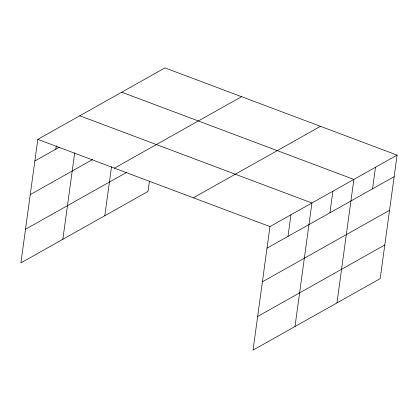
<?xml version="1.0" encoding="UTF-8"?>
<svg xmlns="http://www.w3.org/2000/svg" width="418" height="418" viewBox="0 0 418 418"><rect width="100%" height="100%" fill="white"/><g stroke="black" fill="none" stroke-linecap="round" stroke-linejoin="round"><path stroke-width="0.63" d="M397.1 155.115L269.965 226.582L253.042 350.101L380.181 278.634L397.1 155.115L164.958 67.899L37.819 139.366L20.9 262.885L148.035 191.418L149.456 181.067M55.84 149.153L56.278 145.981M62.857 239.3L74.691 152.889M104.808 215.714L111.528 166.672M287.986 236.374L290.944 214.789M294.998 326.521L311.917 202.996L79.775 115.781M329.938 212.788L332.895 191.209M336.955 302.935L353.874 179.416L121.732 92.195M372.532 188.847L375.489 167.263M34.866 160.946L59.241 147.24M30.258 194.584L92.624 159.53M114.427 168.146L241.562 96.678M25.508 229.247L126.482 172.482M193.356 197.803L320.491 126.335M267.008 248.161L394.143 176.694M262.399 281.805L389.534 210.338M257.65 316.463L384.79 244.995M37.819 139.366L269.965 226.582"/></g></svg>
